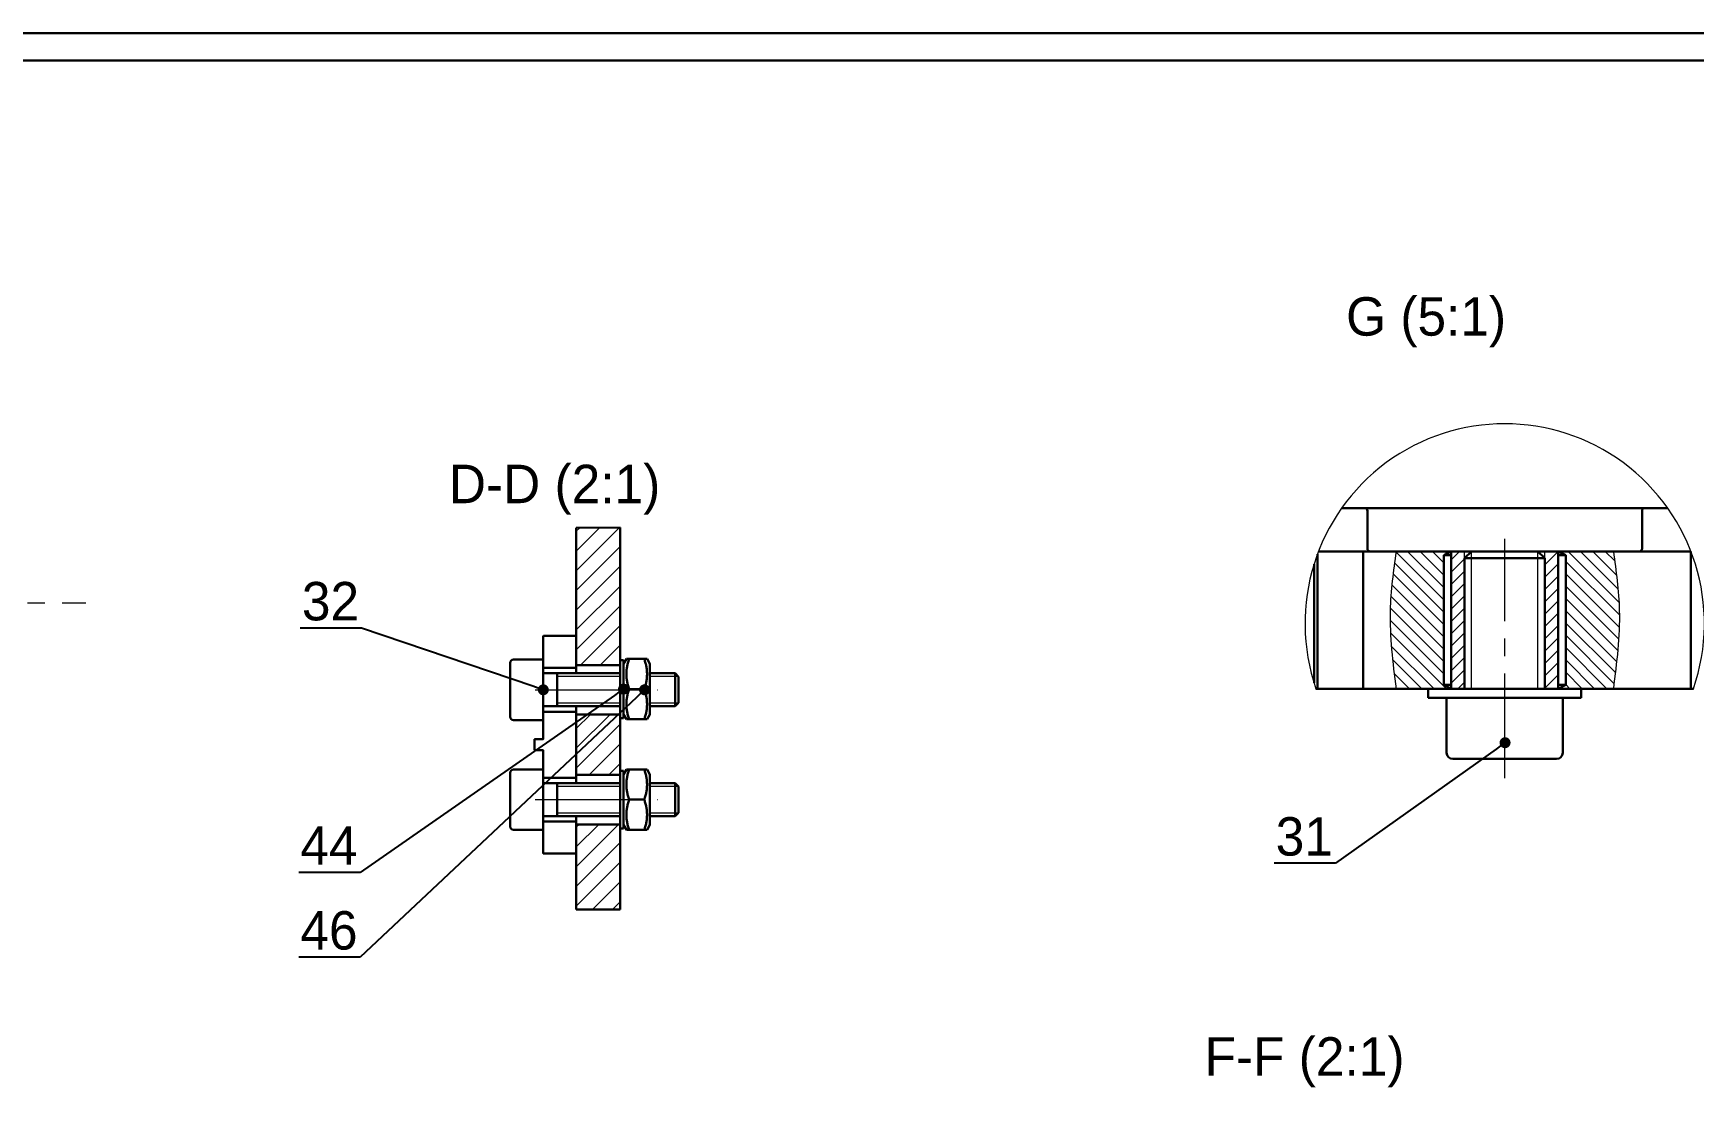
# Model space of a CAD drawing. Header units: millimetres. Extents: x 587 to 10361, y -8386 to 1488.
# Drawn here: x 8307.3 to 8609.5, y -5920.7 to -5725.6 of the extents above; entities that cross this region are included whole.
import ezdxf
from ezdxf import colors
from ezdxf.entities.mleader import LeaderData, LeaderLine
from ezdxf.math import Vec2, Vec3

# ---------------------------------------------------------------- set-up
doc = ezdxf.new("R2010")
doc.units = ezdxf.units.MM
doc.linetypes.add('ACAD_ISO10W100', pattern=[18, 12, -3, 0, -3])
doc.linetypes.add('CENTER2', pattern=[28.575, 19.05, -3.175, 3.175, -3.175])
for name, color, linetype, lineweight in [('Cienka', 30, 'Continuous', 0), ('Gruba', 7, 'Continuous', 30), ('Kreskowanie', 10, 'Continuous', 0), ('Przekrój', 50, 'Continuous', 15), ('Symetria', 210, 'ACAD_ISO10W100', 0), ('Widoczne (ISO)', 7, 'Continuous', 30), ('Wymiar', 3, 'Continuous', 20)]:
    doc.layers.add(name, color=color, linetype=linetype, lineweight=lineweight)

# ---------------------------------------------------------------- blocks, each defined once
blk = doc.blocks.new('*U431')
at = {"layer": 'Symetria', "color": 0, "linetype": 'CENTER2', "transparency": 16777216}
blk.add_line((-168.07, 0), (436.27, 0), dxfattribs=at)
blk = doc.blocks.new('*U585')
at = {"layer": 'Symetria', "color": 0, "linetype": 'CENTER2', "transparency": 16777216}
blk.add_line((-11.5, 0), (10.8, 0), dxfattribs=at)
blk = doc.blocks.new('*U586')
at = {"layer": 'Symetria', "color": 0, "linetype": 'CENTER2', "transparency": 16777216}
blk.add_line((-11.5, 0), (10.8, 0), dxfattribs=at)
blk = doc.blocks.new('*U613')
at = {"layer": 'Symetria', "color": 0, "linetype": 'CENTER2', "transparency": 16777216}
blk.add_line((0, -28.17), (0, 15.38), dxfattribs=at)
blk = doc.blocks.new('_Dot')
at = {"color": 0, "linetype": 'ByBlock', "lineweight": -2}
blk.add_line((-0.5, 0), (-1, 0), dxfattribs=at)
at = {"color": 0, "linetype": 'ByBlock', "const_width": 0.5}
blk.add_lwpolyline([(-0.25, 0, 1), (0.25, 0, 1)], format="xyb", close=True, dxfattribs=at)

msp = doc.modelspace()

# ---------------------------------------------------------------- hatches: boundary and pattern name
at = {"layer": 'Gruba'}
h = msp.add_hatch(dxfattribs=at)
h.set_pattern_fill('ANSI31', color=256, scale=558.8, angle=90.00021, style=0)
h.set_pattern_definition([(135.0002, (3980.57, -8962.82), (-49.3912, -49.3916), [])])
edge = h.paths.add_edge_path()
edge.add_ellipse((8400.117, -5874.89), major_axis=(-0.02, 0), ratio=1, start_angle=0, end_angle=90)
edge.add_line((8400.117, -5874.91), (8406.077, -5874.91))
edge.add_ellipse((8406.077, -5874.89), major_axis=(0.02, 0), ratio=1, start_angle=270, end_angle=360)
edge.add_line((8406.097, -5874.89), (8406.097, -5869.609))
edge.add_line((8406.097, -5869.609), (8406.097, -5869.128))
edge.add_spline(control_points=[(8406.097, -5869.128), (8406.097, -5869.126), (8406.096, -5869.123), (8406.094, -5869.119), (8406.093, -5869.116), (8406.089, -5869.113), (8406.087, -5869.111), (8406.082, -5869.109), (8406.079, -5869.108), (8406.077, -5869.108)], knot_values=[0.0014813, 0.0014813, 0.0014813, 0.0014813, 0.0018518, 0.0018518, 0.0022222, 0.0022222, 0.0025925, 0.0025925, 0.0029626, 0.0029626, 0.0029626, 0.0029626], degree=3, periodic=0)
edge.add_line((8406.077, -5869.108), (8400.117, -5869.108))
edge.add_spline(control_points=[(8400.117, -5869.108), (8400.114, -5869.108), (8400.112, -5869.109), (8400.107, -5869.111), (8400.105, -5869.113), (8400.101, -5869.116), (8400.099, -5869.119), (8400.097, -5869.123), (8400.097, -5869.126), (8400.097, -5869.128)], knot_values=[0.0029626, 0.0029626, 0.0029626, 0.0029626, 0.0033328, 0.0033328, 0.0037031, 0.0037031, 0.0040735, 0.0040735, 0.004444, 0.004444, 0.004444, 0.004444], degree=3, periodic=0)
edge.add_line((8400.097, -5869.128), (8400.097, -5870.609))
edge.add_line((8400.097, -5870.609), (8400.097, -5874.89))
at = {"layer": 'Kreskowanie'}
h = msp.add_hatch(dxfattribs=at)
h.set_pattern_fill('ANSI31', color=256, scale=0.8)
h.set_pattern_definition([(45, (-8333.676, 2193.562), (-1.79605122, 1.79605122), [])])
h.paths.add_polyline_path([(8414.097, -5815.586), (8406.097, -5815.605), (8406.097, -5840.612), (8414.097, -5840.612), (8414.097, -5839.712)])
h.paths.add_polyline_path([(8414.097, -5849.609), (8406.097, -5849.609), (8406.097, -5860.612), (8414.097, -5860.612), (8414.097, -5859.84)])
h.paths.add_polyline_path([(8414.097, -5869.609), (8406.097, -5869.609), (8406.097, -5874.89), (8406.097, -5885.11), (8414.097, -5885.11)])
h = msp.add_hatch(dxfattribs=at)
h.set_pattern_fill('ANSI31', color=256, scale=0.5, angle=90)
h.set_pattern_definition([(135, (-35971.4537, 18804.22), (-1.122532015, -1.122532015), [])])
edge = h.paths.add_edge_path()
edge.add_line((8563.971, -5820.616), (8565.337, -5819.902))
edge.add_line((8565.337, -5819.902), (8563.944, -5819.902))
edge.add_line((8563.944, -5819.902), (8561.301, -5819.902))
edge.add_line((8561.301, -5819.902), (8555.296, -5819.902))
edge.add_spline(control_points=[(8555.296, -5819.902), (8554.801, -5823.489), (8553.651, -5831.808), (8554.7, -5840.155), (8555.296, -5844.902)], knot_values=[0, 0, 0, 0, 2.1637878, 5.0189105, 5.0189105, 5.0189105, 5.0189105], degree=3, periodic=0)
edge.add_line((8555.296, -5844.902), (8561.301, -5844.902))
edge.add_line((8561.301, -5844.902), (8563.565, -5844.902))
edge.add_line((8563.565, -5844.902), (8565.337, -5844.902))
edge.add_line((8565.337, -5844.902), (8563.971, -5844.188))
edge.add_line((8563.971, -5844.188), (8563.971, -5820.616))
edge = h.paths.add_edge_path()
edge.add_spline(control_points=[(8594.843, -5844.902), (8595.44, -5840.155), (8596.488, -5831.808), (8595.339, -5823.489), (8594.843, -5819.902)], knot_values=[0, 0, 0, 0, 2.8551227, 5.0189105, 5.0189105, 5.0189105, 5.0189105], degree=3, periodic=0)
edge.add_line((8594.843, -5819.902), (8588.677, -5819.902))
edge.add_line((8588.677, -5819.902), (8584.802, -5819.902))
edge.add_line((8584.802, -5819.902), (8586.168, -5820.616))
edge.add_line((8586.168, -5820.616), (8586.168, -5844.188))
edge.add_line((8586.168, -5844.188), (8584.802, -5844.902))
edge.add_line((8584.802, -5844.902), (8586.983, -5844.902))
edge.add_line((8586.983, -5844.902), (8589.07, -5844.902))
edge.add_line((8589.07, -5844.902), (8594.843, -5844.902))
h = msp.add_hatch(dxfattribs=at)
h.set_pattern_fill('ANSI31', color=256, scale=0.5, angle=180)
h.set_pattern_definition([(225, (-10630.9594, -47861.251), (1.122532015, -1.122532015), [])])
h.paths.add_polyline_path([(8565.337, -5819.902), (8565.337, -5844.902), (8567.771, -5844.902), (8567.771, -5821.144), (8567.771, -5819.902)])
h.paths.add_polyline_path([(8582.369, -5819.902), (8582.369, -5821.144), (8582.369, -5844.902), (8584.802, -5844.902), (8584.802, -5819.902)])

# ---------------------------------------------------------------- linework, layer by layer
at = {"layer": 'Cienka'}
for p, q in [((8567.771, -5821.144), (8567.771, -5819.902)), ((8569.012, -5844.902), (8569.012, -5819.902)), ((8581.127, -5844.902), (8581.127, -5819.902)), ((8582.369, -5821.144), (8582.369, -5819.902)), ((8414.097, -5842.712), (8402.597, -5842.712)), ((8424.685, -5842.712), (8419.497, -5842.712)), ((8402.597, -5847.508), (8414.097, -5847.508)), ((8419.497, -5847.508), (8424.685, -5847.508)), ((8414.097, -5862.712), (8402.597, -5862.712)), ((8424.685, -5862.712), (8419.497, -5862.712)), ((8402.597, -5867.508), (8414.097, -5867.508)), ((8419.497, -5867.508), (8424.685, -5867.508))]:
    msp.add_line(p, q, dxfattribs=at)
at = {"layer": 'Gruba'}
for p, q in [((7655.966, -5730.562), (8834.966, -5730.562)), ((8545.57, -5812.017), (8604.73, -5812.017)), ((8550.07, -5819.402), (8550.07, -5812.517)), ((8600.07, -5819.402), (8600.07, -5812.517)), ((8406.097, -5815.605), (8414.097, -5815.586)), ((8406.097, -5815.605), (8406.097, -5840.612)), ((8414.097, -5840.612), (8414.097, -5815.586)), ((8540.98, -5820.418), (8540.98, -5844.902)), ((8549.291, -5819.902), (8541.175, -5819.902)), ((8549.291, -5844.902), (8549.291, -5819.902)), ((8561.301, -5819.902), (8549.291, -5819.902)), ((8550.57, -5819.902), (8599.57, -5819.902)), ((8568.123, -5819.902), (8561.301, -5819.902)), ((8565.337, -5819.902), (8563.944, -5819.902)), ((8565.337, -5819.902), (8563.971, -5820.616)), ((8563.971, -5844.188), (8563.971, -5820.616)), ((8563.971, -5820.616), (8565.337, -5820.616)), ((8565.337, -5844.902), (8565.337, -5819.902)), ((8567.771, -5821.144), (8569.012, -5819.902)), ((8574.967, -5819.902), (8568.123, -5819.902)), ((8583.598, -5819.902), (8574.967, -5819.902)), ((8582.369, -5821.144), (8581.127, -5819.902)), ((8588.677, -5819.902), (8583.598, -5819.902)), ((8584.802, -5844.902), (8584.802, -5819.902)), ((8584.802, -5819.902), (8586.168, -5820.616)), ((8586.168, -5820.616), (8584.802, -5820.616)), ((8586.168, -5844.188), (8586.168, -5820.616)), ((8595.417, -5819.902), (8588.677, -5819.902)), ((8608.964, -5819.902), (8595.417, -5819.902)), ((8608.964, -5819.902), (8608.964, -5844.902)), ((8540.367, -5843.826), (8540.367, -5822.22)), ((8567.771, -5844.902), (8567.771, -5821.144)), ((8567.771, -5821.144), (8575.07, -5821.144)), ((8582.369, -5821.144), (8575.07, -5821.144)), ((8582.369, -5844.902), (8582.369, -5821.144)), ((8400.097, -5835.33), (8400.097, -5839.612)), ((8406.077, -5835.31), (8400.117, -5835.31)), ((8406.097, -5841.092), (8406.097, -5835.33)), ((8394.097, -5850.01), (8394.097, -5840.21)), ((8394.697, -5839.61), (8400.097, -5839.61)), ((8400.097, -5850.609), (8400.097, -5839.612)), ((8400.117, -5841.112), (8406.077, -5841.112)), ((8406.097, -5840.612), (8414.097, -5840.612)), ((8406.097, -5841.092), (8406.097, -5841.7)), ((8406.097, -5841.7), (8406.097, -5842.054)), ((8414.097, -5844.983), (8414.097, -5839.712)), ((8414.097, -5839.712), (8414.697, -5839.712)), ((8414.697, -5840.383), (8415.217, -5839.483)), ((8414.697, -5839.712), (8414.697, -5844.983)), ((8414.697, -5840.383), (8414.697, -5849.583)), ((8415.217, -5839.483), (8415.708, -5839.483)), ((8418.486, -5839.483), (8415.708, -5839.483)), ((8418.486, -5839.483), (8418.977, -5839.483)), ((8419.497, -5840.383), (8418.977, -5839.483)), ((8419.497, -5849.583), (8419.497, -5840.383)), ((8400.297, -5842.11), (8414.097, -5842.11)), ((8402.597, -5848.11), (8402.597, -5842.11)), ((8406.097, -5842.11), (8406.097, -5842.054)), ((8419.497, -5842.11), (8424.083, -5842.11)), ((8424.083, -5848.11), (8424.083, -5842.11)), ((8424.697, -5842.724), (8424.083, -5842.11)), ((8424.697, -5842.724), (8424.697, -5847.497)), ((8565.337, -5844.902), (8563.971, -5844.188)), ((8563.971, -5844.188), (8565.337, -5844.188)), ((8584.802, -5844.902), (8586.168, -5844.188)), ((8586.168, -5844.188), (8584.802, -5844.188)), ((8414.097, -5844.983), (8414.097, -5850.254)), ((8414.697, -5850.254), (8414.697, -5844.983)), ((8418.486, -5844.983), (8415.708, -5844.983)), ((8424.697, -5847.497), (8424.083, -5848.11)), ((8540.98, -5844.902), (8540.721, -5844.902)), ((8549.291, -5844.902), (8540.98, -5844.902)), ((8561.301, -5844.902), (8549.291, -5844.902)), ((8569.508, -5844.902), (8561.166, -5844.902)), ((8561.166, -5846.571), (8561.166, -5844.902)), ((8561.166, -5844.902), (8561.166, -5846.571)), ((8569.508, -5844.902), (8561.166, -5844.902)), ((8588.973, -5846.571), (8561.166, -5846.571)), ((8588.973, -5846.571), (8561.166, -5846.571)), ((8568.123, -5844.902), (8561.301, -5844.902)), ((8564.503, -5856.581), (8564.503, -5846.571)), ((8564.503, -5856.581), (8564.503, -5846.571)), ((8574.967, -5844.902), (8568.123, -5844.902)), ((8586.983, -5844.902), (8569.508, -5844.902)), ((8586.983, -5844.902), (8569.508, -5844.902)), ((8583.598, -5844.902), (8574.967, -5844.902)), ((8588.677, -5844.902), (8583.598, -5844.902)), ((8585.636, -5856.581), (8585.636, -5846.571)), ((8585.636, -5856.581), (8585.636, -5846.571)), ((8588.973, -5844.902), (8586.983, -5844.902)), ((8588.973, -5844.902), (8586.983, -5844.902)), ((8595.417, -5844.902), (8588.677, -5844.902)), ((8588.973, -5844.902), (8588.973, -5846.571)), ((8588.973, -5844.902), (8588.973, -5846.571)), ((8608.964, -5844.902), (8595.417, -5844.902)), ((8609.419, -5844.902), (8608.964, -5844.902)), ((8394.697, -5850.61), (8400.097, -5850.61)), ((8400.097, -5850.609), (8400.097, -5854.09)), ((8406.077, -5849.108), (8400.117, -5849.108)), ((8400.297, -5848.11), (8414.097, -5848.11)), ((8406.097, -5848.166), (8406.097, -5848.11)), ((8406.097, -5848.166), (8406.097, -5848.52)), ((8406.097, -5848.52), (8406.097, -5849.128)), ((8406.097, -5861.092), (8406.097, -5849.128)), ((8414.097, -5849.609), (8406.097, -5849.609)), ((8406.097, -5849.609), (8406.097, -5860.612)), ((8414.097, -5860.612), (8414.097, -5849.609)), ((8414.697, -5850.254), (8414.097, -5850.254)), ((8414.697, -5849.583), (8415.217, -5850.483)), ((8415.708, -5850.483), (8415.217, -5850.483)), ((8418.486, -5850.483), (8415.708, -5850.483)), ((8418.977, -5850.483), (8418.486, -5850.483)), ((8419.497, -5849.583), (8418.977, -5850.483)), ((8419.497, -5848.11), (8424.083, -5848.11)), ((8398.517, -5854.13), (8398.517, -5856.09)), ((8400.077, -5854.11), (8398.537, -5854.11)), ((8398.537, -5856.11), (8400.077, -5856.11)), ((8400.097, -5856.13), (8400.097, -5859.612)), ((8394.697, -5859.61), (8400.097, -5859.61)), ((8400.097, -5870.609), (8400.097, -5859.612)), ((8414.097, -5865.11), (8414.097, -5859.84)), ((8414.097, -5859.84), (8414.697, -5859.84)), ((8414.697, -5860.51), (8415.217, -5859.61)), ((8414.697, -5859.84), (8414.697, -5865.11)), ((8415.217, -5859.61), (8415.708, -5859.61)), ((8418.486, -5859.61), (8415.708, -5859.61)), ((8418.486, -5859.61), (8418.977, -5859.61)), ((8419.497, -5860.51), (8418.977, -5859.61)), ((8584.524, -5857.694), (8565.615, -5857.694)), ((8584.524, -5857.694), (8565.615, -5857.694)), ((8394.097, -5870.01), (8394.097, -5860.21)), ((8400.117, -5861.112), (8406.077, -5861.112)), ((8400.297, -5862.11), (8414.097, -5862.11)), ((8402.597, -5868.11), (8402.597, -5862.11)), ((8406.097, -5860.612), (8414.097, -5860.612)), ((8406.097, -5861.092), (8406.097, -5861.7)), ((8406.097, -5861.7), (8406.097, -5862.054)), ((8406.097, -5862.11), (8406.097, -5862.054)), ((8414.697, -5860.51), (8414.697, -5869.71)), ((8419.497, -5869.71), (8419.497, -5860.51)), ((8419.497, -5862.11), (8424.083, -5862.11)), ((8424.083, -5868.11), (8424.083, -5862.11)), ((8424.697, -5862.724), (8424.083, -5862.11)), ((8424.697, -5862.724), (8424.697, -5867.497)), ((8414.097, -5865.11), (8414.097, -5870.381)), ((8414.697, -5870.381), (8414.697, -5865.11)), ((8418.486, -5865.11), (8415.708, -5865.11)), ((8400.297, -5868.11), (8414.097, -5868.11)), ((8406.097, -5868.166), (8406.097, -5868.11)), ((8406.097, -5868.166), (8406.097, -5868.52)), ((8406.097, -5868.52), (8406.097, -5869.128)), ((8419.497, -5868.11), (8424.083, -5868.11)), ((8424.697, -5867.497), (8424.083, -5868.11)), ((8394.697, -5870.61), (8400.097, -5870.61)), ((8400.097, -5870.609), (8400.097, -5874.89)), ((8406.077, -5869.108), (8400.117, -5869.108)), ((8406.097, -5874.89), (8406.097, -5869.128)), ((8414.097, -5869.609), (8406.097, -5869.609)), ((8406.097, -5869.609), (8406.097, -5885.11)), ((8414.097, -5885.11), (8414.097, -5869.609)), ((8414.697, -5870.381), (8414.097, -5870.381)), ((8414.697, -5869.71), (8415.217, -5870.61)), ((8415.708, -5870.61), (8415.217, -5870.61)), ((8418.486, -5870.61), (8415.708, -5870.61)), ((8418.977, -5870.61), (8418.486, -5870.61)), ((8419.497, -5869.71), (8418.977, -5870.61)), ((8400.117, -5874.91), (8406.077, -5874.91)), ((8406.097, -5885.11), (8414.097, -5885.11))]:
    msp.add_line(p, q, dxfattribs=at)
msp.add_lwpolyline([(7650.966, -6566.562), (8839.966, -6566.562), (8839.966, -5725.562), (7650.966, -5725.562)], close=True, dxfattribs=at)
for centre, radius, start, end in [((8545.57, -5811.517), 0.5, 253.13672, 270), ((8549.57, -5812.517), 0.5, 0, 90), ((8600.57, -5812.517), 0.5, 90, 180), ((8550.57, -5819.402), 0.5, 180, 270), ((8599.57, -5819.402), 0.5, 270, 0), ((8400.117, -5835.33), 0.02, 90, 180), ((8406.077, -5835.33), 0.02, 0, 90), ((8394.697, -5840.21), 0.6, 90, 180), ((8400.297, -5841.91), 0.2, 180, 270), ((8394.697, -5850.01), 0.6, 180, 270), ((8400.297, -5848.31), 0.2, 90, 180), ((8400.077, -5854.09), 0.02, 270, 0), ((8400.077, -5856.13), 0.02, 0, 90), ((8565.615, -5856.581), 1.112, 180, 270), ((8565.615, -5856.581), 1.112, 180, 270), ((8584.524, -5856.581), 1.112, 270, 0), ((8584.524, -5856.581), 1.112, 270, 0), ((8394.697, -5860.21), 0.6, 90, 180), ((8400.297, -5861.91), 0.2, 180, 270), ((8400.297, -5868.31), 0.2, 90, 180), ((8394.697, -5870.01), 0.6, 180, 270), ((8400.117, -5874.89), 0.02, 180, 270), ((8406.077, -5874.89), 0.02, 270, 0)]:
    msp.add_arc(centre, radius, start, end, dxfattribs=at)
for centre, major_axis, start_param, end_param in [((8398.537, -5854.13), (-0.0203, 0), 4.712389, 6.2831853), ((8398.537, -5856.09), (0.0203, 0), 3.1415927, 4.712389)]:
    msp.add_ellipse(centre, major_axis=major_axis, ratio=0.9848078, start_param=start_param, end_param=end_param, dxfattribs=at)
for points, knots in [([(8400.097, -5841.092), (8400.097, -5841.095), (8400.097, -5841.098), (8400.099, -5841.102), (8400.101, -5841.105), (8400.105, -5841.108), (8400.107, -5841.11), (8400.112, -5841.112), (8400.114, -5841.112), (8400.117, -5841.112)], [0.0014813184, 0.0014813184, 0.0014813184, 0.0014813184, 0.0018517952, 0.0018517952, 0.0022221813, 0.0022221813, 0.0025924566, 0.0025924566, 0.0029626398, 0.0029626398, 0.0029626398, 0.0029626398]), ([(8406.077, -5841.112), (8406.079, -5841.112), (8406.082, -5841.112), (8406.087, -5841.11), (8406.089, -5841.108), (8406.093, -5841.105), (8406.094, -5841.102), (8406.096, -5841.098), (8406.097, -5841.095), (8406.097, -5841.092)], [0.0029626398, 0.0029626398, 0.0029626398, 0.0029626398, 0.0033328231, 0.0033328231, 0.0037030984, 0.0037030984, 0.0040734845, 0.0040734845, 0.0044439613, 0.0044439613, 0.0044439613, 0.0044439613]), ([(8400.117, -5849.108), (8400.114, -5849.108), (8400.112, -5849.109), (8400.107, -5849.111), (8400.105, -5849.113), (8400.101, -5849.116), (8400.099, -5849.119), (8400.097, -5849.123), (8400.097, -5849.126), (8400.097, -5849.128)], [0.0029626398, 0.0029626398, 0.0029626398, 0.0029626398, 0.0033328231, 0.0033328231, 0.0037030984, 0.0037030984, 0.0040734845, 0.0040734845, 0.0044439613, 0.0044439613, 0.0044439613, 0.0044439613]), ([(8406.097, -5849.128), (8406.097, -5849.126), (8406.096, -5849.123), (8406.094, -5849.119), (8406.093, -5849.116), (8406.089, -5849.113), (8406.087, -5849.111), (8406.082, -5849.109), (8406.079, -5849.108), (8406.077, -5849.108)], [0.0014813184, 0.0014813184, 0.0014813184, 0.0014813184, 0.0018517952, 0.0018517952, 0.0022221813, 0.0022221813, 0.0025924566, 0.0025924566, 0.0029626398, 0.0029626398, 0.0029626398, 0.0029626398]), ([(8400.097, -5861.092), (8400.097, -5861.095), (8400.097, -5861.098), (8400.099, -5861.102), (8400.101, -5861.105), (8400.105, -5861.108), (8400.107, -5861.11), (8400.112, -5861.112), (8400.114, -5861.112), (8400.117, -5861.112)], [0.0014813184, 0.0014813184, 0.0014813184, 0.0014813184, 0.0018517952, 0.0018517952, 0.0022221813, 0.0022221813, 0.0025924566, 0.0025924566, 0.0029626398, 0.0029626398, 0.0029626398, 0.0029626398]), ([(8406.077, -5861.112), (8406.079, -5861.112), (8406.082, -5861.112), (8406.087, -5861.11), (8406.089, -5861.108), (8406.093, -5861.105), (8406.094, -5861.102), (8406.096, -5861.098), (8406.097, -5861.095), (8406.097, -5861.092)], [0.0029626398, 0.0029626398, 0.0029626398, 0.0029626398, 0.0033328231, 0.0033328231, 0.0037030984, 0.0037030984, 0.0040734845, 0.0040734845, 0.0044439613, 0.0044439613, 0.0044439613, 0.0044439613]), ([(8400.117, -5869.108), (8400.114, -5869.108), (8400.112, -5869.109), (8400.107, -5869.111), (8400.105, -5869.113), (8400.101, -5869.116), (8400.099, -5869.119), (8400.097, -5869.123), (8400.097, -5869.126), (8400.097, -5869.128)], [0.0029626398, 0.0029626398, 0.0029626398, 0.0029626398, 0.0033328231, 0.0033328231, 0.0037030984, 0.0037030984, 0.0040734845, 0.0040734845, 0.0044439613, 0.0044439613, 0.0044439613, 0.0044439613]), ([(8406.097, -5869.128), (8406.097, -5869.126), (8406.096, -5869.123), (8406.094, -5869.119), (8406.093, -5869.116), (8406.089, -5869.113), (8406.087, -5869.111), (8406.082, -5869.109), (8406.079, -5869.108), (8406.077, -5869.108)], [0.0014813184, 0.0014813184, 0.0014813184, 0.0014813184, 0.0018517952, 0.0018517952, 0.0022221813, 0.0022221813, 0.0025924566, 0.0025924566, 0.0029626398, 0.0029626398, 0.0029626398, 0.0029626398])]:
    msp.add_open_spline(points, degree=3, knots=knots, dxfattribs=at)
for points in [[(8415.708, -5839.483), (8414.791, -5842.233), (8415.708, -5844.983)], [(8418.486, -5844.983), (8419.403, -5842.233), (8418.486, -5839.483)], [(8415.708, -5844.983), (8414.791, -5847.733), (8415.708, -5850.483)], [(8418.486, -5850.483), (8419.403, -5847.733), (8418.486, -5844.983)], [(8415.708, -5859.61), (8414.791, -5862.36), (8415.708, -5865.11)], [(8418.486, -5865.11), (8419.403, -5862.36), (8418.486, -5859.61)], [(8415.708, -5865.11), (8414.791, -5867.86), (8415.708, -5870.61)], [(8418.486, -5870.61), (8419.403, -5867.86), (8418.486, -5865.11)]]:
    msp.add_rational_spline(points, [1, 1.15470053838, 1], degree=2, dxfattribs=at)
at = {"layer": 'Przekrój'}
msp.add_arc((8575.07, -5833.023), 36.345, 340.92253, 199.07747, dxfattribs=at)
for points in [[(8555.296, -5819.902), (8554.218, -5830.667), (8555.296, -5844.902)], [(8594.843, -5819.902), (8595.921, -5830.667), (8594.843, -5844.902)]]:
    msp.add_spline(points, degree=3, dxfattribs=at)
at = {"layer": 'Widoczne (ISO)'}
for p, q in [((8582.369, -5819.902), (8567.771, -5819.902)), ((8561.057, -5844.902), (8563.565, -5844.902)), ((8563.565, -5844.902), (8586.574, -5844.902)), ((8563.565, -5844.902), (8586.574, -5844.902)), ((8589.07, -5844.902), (8583.57, -5844.902)), ((8589.07, -5844.902), (8583.57, -5844.902)), ((8586.574, -5844.902), (8589.082, -5844.902)), ((8586.574, -5844.902), (8589.082, -5844.902))]:
    msp.add_line(p, q, dxfattribs=at)

# ---------------------------------------------------------------- block references
at = {"layer": 'Symetria', "linetype": 'CENTER2'}
for name, p in [('*U613', (8575.07, -5833.023)), ('*U431', (7880.558, -5829.293)), ('*U585', (8410.097, -5845.11)), ('*U586', (8410.097, -5865.11))]:
    msp.add_blockref(name, p, dxfattribs=at)

# ---------------------------------------------------------------- texts
at = {"layer": 'Wymiar', "char_height": 7, "attachment_point": 1}
for s, insert in [('G (5:1)', (8546.199, -5773.63)), ('D-D (2:1)', (8382.906, -5804.13)), ('F-F (2:1)', (8520.432, -5908.365))]:
    msp.add_mtext_dynamic_manual_height_columns(s, width=67.89167, gutter_width=12.5, heights=[0], dxfattribs=dict(at, insert=insert))

# ---------------------------------------------------------------- leaders
at = {"layer": 'Wymiar'}
ml = msp.add_multileader_mtext('Standard', dxfattribs=at)
ml.set_content('32', color=256)
ml.set_leader_properties()
ml.set_arrow_properties(name='DOT')
ml.build(insert=Vec2(0, 0))
ml.multileader.update_dxf_attribs({"text_right_attachment_type": 6, "dogleg_length": 0.36, "arrow_head_size": 2})
ctx = ml.context
ctx.base_point, ctx.char_height, ctx.arrow_head_size, ctx.landing_gap_size, ctx.plane_origin = Vec3(8354.82, -5828.971), 7, 2, 0.09, Vec3(8416.862, -5904.987)
ctx.right_attachment, ctx.text_align_type = 6, 2
notes = []
notes.append((ctx, [(0, (1, 1, 0), (8367.027, -5833.871), (-1, 0), 0.36, [(0, [(8400.097, -5845.11)], 0, [])])]))
ctx.mtext.insert, ctx.mtext.alignment, ctx.mtext.flow_direction = Vec3(8366.577, -5825.471), 3, 5
ml = msp.add_multileader_mtext('Standard', dxfattribs=at)
ml.set_content('44', color=256)
ml.set_leader_properties()
ml.set_arrow_properties(name='DOT')
ml.build(insert=Vec2(0, 0))
ml.multileader.update_dxf_attribs({"text_right_attachment_type": 6, "dogleg_length": 0.36, "arrow_head_size": 2})
ctx = ml.context
ctx.base_point, ctx.char_height, ctx.arrow_head_size, ctx.landing_gap_size, ctx.plane_origin = Vec3(8354.539, -5873.472), 7, 2, 0.09, Vec3(8416.58, -5949.488)
ctx.right_attachment, ctx.text_align_type = 6, 2
notes.append((ctx, [(0, (1, 1, 0), (8366.746, -5878.372), (-1, 0), 0.36, [(0, [(8414.697, -5844.983)], 0, [])])]))
ctx.mtext.insert, ctx.mtext.alignment, ctx.mtext.flow_direction = Vec3(8366.296, -5869.972), 3, 5
ml = msp.add_multileader_mtext('Standard', dxfattribs=at)
ml.set_content('46', color=256)
ml.set_leader_properties()
ml.set_arrow_properties(name='DOT')
ml.build(insert=Vec2(0, 0))
ml.multileader.update_dxf_attribs({"text_right_attachment_type": 6, "dogleg_length": 0.36, "arrow_head_size": 2})
ctx = ml.context
ctx.base_point, ctx.char_height, ctx.arrow_head_size, ctx.landing_gap_size, ctx.plane_origin = Vec3(8354.539, -5888.906), 7, 2, 0.09, Vec3(8412.316, -5964.923)
ctx.right_attachment, ctx.text_align_type = 6, 2
notes.append((ctx, [(0, (1, 1, 0), (8366.746, -5893.806), (-1, 0), 0.36, [(0, [(8418.528, -5845.11)], 0, [])])]))
ctx.mtext.insert, ctx.mtext.alignment, ctx.mtext.flow_direction = Vec3(8366.296, -5885.406), 3, 5
ml = msp.add_multileader_mtext('Standard', dxfattribs=at)
ml.set_content('31', color=256)
ml.set_leader_properties()
ml.set_arrow_properties(name='DOT')
ml.build(insert=Vec2(0, 0))
ml.multileader.update_dxf_attribs({"text_right_attachment_type": 6, "dogleg_length": 0.36, "arrow_head_size": 2})
ctx = ml.context
ctx.base_point, ctx.char_height, ctx.arrow_head_size, ctx.landing_gap_size, ctx.plane_origin = Vec3(8534.378, -5871.8), 7, 2, 0.09, Vec3(8594.086, -5915.323)
ctx.right_attachment, ctx.text_align_type = 6, 2
notes.append((ctx, [(0, (1, 1, 0), (8544.251, -5876.7), (-1, 0), 0.36, [(0, [(8575.13, -5854.745)], 0, [])])]))
ctx.mtext.insert, ctx.mtext.alignment, ctx.mtext.flow_direction = Vec3(8543.801, -5868.3), 3, 5
for ctx, leaders in notes:
    for number, flags, end, landing, length, lines in leaders:
        leader = LeaderData()
        leader.index, (leader.has_last_leader_line, leader.has_dogleg_vector, leader.attachment_direction) = number, flags
        leader.last_leader_point, leader.dogleg_vector, leader.dogleg_length = Vec3(end), Vec3(landing), length
        for number, points, colour, breaks in lines:
            line = LeaderLine()
            line.index, line.vertices, line.color, line.breaks = number, Vec3.list(points), colors.encode_raw_color(colour), breaks
            leader.lines.append(line)
        ctx.leaders.append(leader)

doc.saveas('drawing.dxf')
